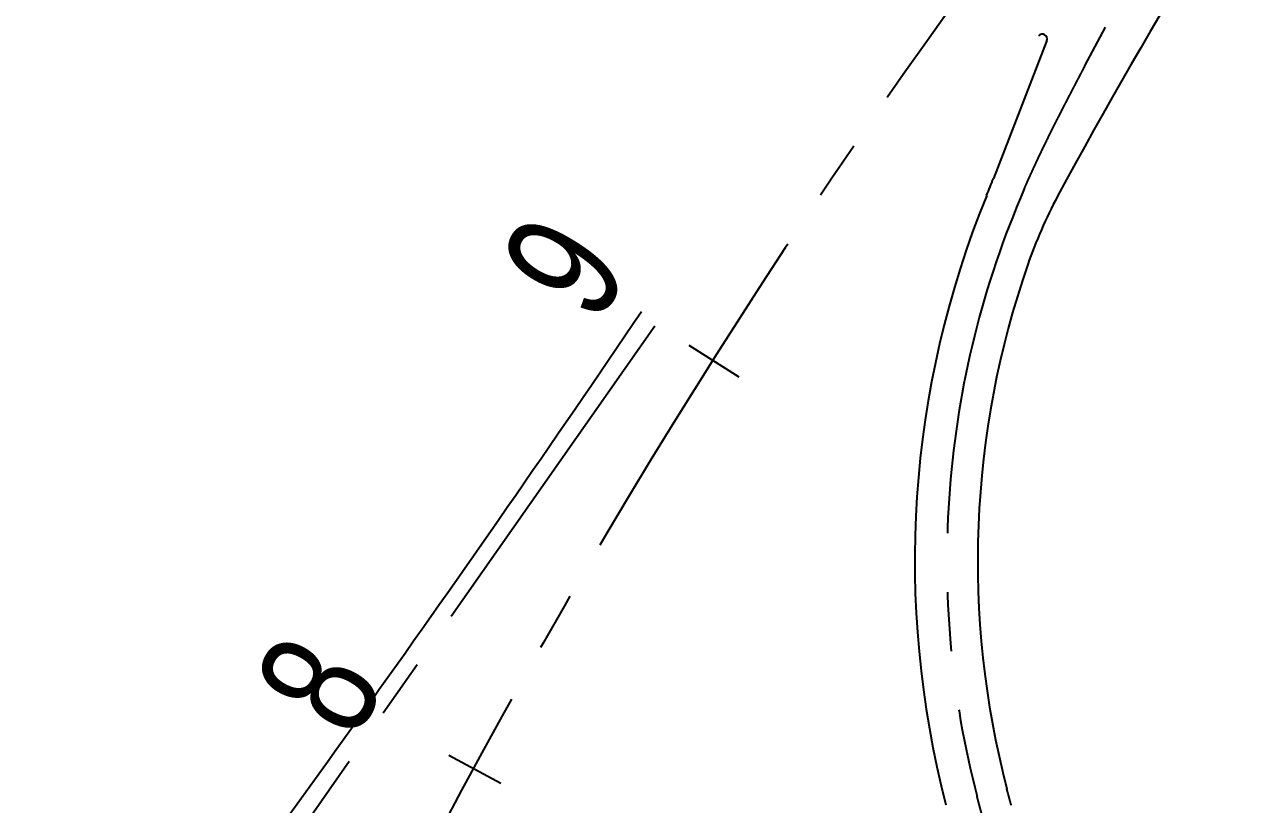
# Model space of a CAD drawing. Header units: millimetres. Extents: x 29316 to 52938, y 29851 to 35526.
# Drawn here: x 30795.2 to 31051.8, y 32625.9 to 32790.9 of the extents above; entities that cross this region are included whole.
import ezdxf
from ezdxf.enums import TextEntityAlignment as Align

# ---------------------------------------------------------------- set-up
doc = ezdxf.new("R2010")
doc.units = ezdxf.units.MM
doc.header["$MEASUREMENT"] = 0
doc.linetypes.add('CENTER2', pattern=[1.125, 0.75, -0.125, 0.125, -0.125])
doc.layers.get('0').update_dxf_attribs({"linetype": 'CONTINUOUS'})
for name, color, linetype in [('D-道路-车行道边线', 5, 'CONTINUOUS'), ('标注_桩号', 2, 'CONTINUOUS'), ('道路中线_D', 7, 'CONTINUOUS'), ('道路中线_E', 7, 'CONTINUOUS')]:
    doc.layers.add(name, color=color, linetype=linetype)
doc.styles.get("Standard").update_dxf_attribs({"font": 'rc9.shx', "width": 0.75, "height": 6, "bigfont": 'hztxt.shx'})

msp = doc.modelspace()

# ---------------------------------------------------------------- linework, layer by layer
at = {"color": 1, "linetype": 'CENTER2', "ltscale": 100}
msp.add_arc((32209.32, 31918.79), 1500, 86.4593, 174.46798, dxfattribs=at)
at = {"layer": 'D-道路-车行道边线'}
msp.add_line((31011.4, 32787.42), (31000.12, 32758.25), dxfattribs=at)
at = {"layer": 'D-道路-车行道边线', "flags": 128}
msp.add_lwpolyline([(31003.91, 32625.76, 0.000209), (31003.86, 32625.94, 0.00021), (31003.81, 32626.12, 0.000212), (31003.76, 32626.3, 0.000213), (31003.71, 32626.49, 0.000214), (31003.66, 32626.67, 0.000215), (31003.61, 32626.85, 0.000216), (31003.56, 32627.04, 0.000218), (31003.51, 32627.22, 0.000219), (31003.46, 32627.4, 0.00022), (31003.41, 32627.58, 0.000221), (31003.36, 32627.77, 0.000222), (31003.31, 32627.95, 0.000224), (31003.27, 32628.13, 0.000225), (31003.22, 32628.31, 0.000226), (31003.17, 32628.5, 0.000227), (31003.12, 32628.68, 0.000229), (31003.07, 32628.86, 0.00023), (31003.02, 32629.05, 0.000239), (31002.98, 32629.23, 0.000239)], format="xyb", dxfattribs=at)
at = {"layer": 'D-道路-车行道边线'}
for centre, radius, start, end in [((31887.59, 32286.08), 991.5, 137.03939, 151.80795), ((31010.47, 32787.78), 1, 338.8592, 142.2523), ((30813.58, 32830.39), 200, 337.7615, 338.8592), ((31187.81, 32677.37), 204.3, 157.7615, 194.5998), ((31101.85, 32707.25), 100, 151.8079, 160.835), ((31187.81, 32677.37), 191, 160.835, 194.5998), ((27741.19, 34879.75), 3842.12, 322.98671, 325.98039)]:
    msp.add_arc(centre, radius, start, end, dxfattribs=at)
at = {"layer": '标注_桩号'}
for p, q in [((30935.72, 32723), (30946.29, 32716.32)), ((30884.98, 32636.37), (30895.97, 32630.41))]:
    msp.add_line(p, q, dxfattribs=at)
at = {"layer": '道路中线_D', "color": 6, "linetype": 'CENTER2', "ltscale": 100}
msp.add_line((31019.49, 32782.05), (31023.81, 32790.27), dxfattribs=at)
at = {"layer": '道路中线_D', "color": 6, "linetype": 'CENTER2', "ltscale": 100, "flags": 128}
for points in [[(31006.65, 32756.04, 0.000203), (31006.72, 32756.19, 0.000202), (31006.78, 32756.34, 0.000201), (31006.85, 32756.49, 0.0002), (31006.91, 32756.63, 0.000199), (31006.98, 32756.78, 0.000198), (31007.04, 32756.93, 0.000197), (31007.11, 32757.08, 0.000195), (31007.17, 32757.22, 0.000194), (31007.24, 32757.37, 0.000193), (31007.3, 32757.52, 0.000192), (31007.37, 32757.67, 0.000191), (31007.43, 32757.81, 0.00019), (31007.5, 32757.96, 0.000189), (31007.56, 32758.11, 0.000188), (31007.63, 32758.26, 0.000186), (31007.7, 32758.4, 0.000185), (31007.76, 32758.55, 0.000184), (31007.83, 32758.7, 0.000183), (31007.9, 32758.84, 0.000182), (31007.96, 32758.99, 0.000181), (31008.03, 32759.14, 0.00018), (31008.09, 32759.28, 0.000178), (31008.16, 32759.43, 0.000177), (31008.23, 32759.58, 0.000176), (31008.3, 32759.72, 0.000175), (31008.36, 32759.87, 0.000174), (31008.43, 32760.02, 0.000173), (31008.5, 32760.16, 0.000172), (31008.56, 32760.31, 0.000171), (31008.63, 32760.46, 0.000169), (31008.7, 32760.6, 0.000168), (31008.77, 32760.75, 0.000167), (31008.83, 32760.89, 0.000166), (31008.9, 32761.04, 0.000165), (31008.97, 32761.19, 0.000164), (31009.04, 32761.33, 0.000163), (31009.11, 32761.48, 0.000161), (31009.17, 32761.62, 0.00016), (31009.24, 32761.77, 0.000159), (31009.31, 32761.92, 0.000158), (31009.38, 32762.06, 0.000157), (31009.45, 32762.21, 0.000156), (31009.52, 32762.35, 0.000155), (31009.59, 32762.5, 0.000154), (31009.65, 32762.65, 0.000152), (31009.72, 32762.79, 0.000151), (31009.79, 32762.94, 0.00015), (31009.86, 32763.08, 0.000149), (31009.93, 32763.23, 0.000148), (31010, 32763.37, 0.000147), (31010.07, 32763.52, 0.000146), (31010.14, 32763.66, 0.000144), (31010.21, 32763.81, 0.000143), (31010.28, 32763.96, 0.000142), (31010.35, 32764.1, 0.000141), (31010.42, 32764.25, 0.00014), (31010.49, 32764.39, 0.000139), (31010.56, 32764.54, 0.000138), (31010.63, 32764.68, 0.000137), (31010.7, 32764.83, 0.000135), (31010.77, 32764.97, 0.000134), (31010.84, 32765.12, 0.000133), (31010.91, 32765.26, 0.000132), (31010.98, 32765.41, 0.000131), (31011.05, 32765.55, 0.00013), (31011.12, 32765.7, 0.000129), (31011.19, 32765.84, 0.000127), (31011.26, 32765.99, 0.000126), (31011.33, 32766.13, 0.000125), (31011.4, 32766.28, 0.000124), (31011.47, 32766.42, 0.000123), (31011.55, 32766.56, 0.000122), (31011.62, 32766.71, 0.000121), (31011.69, 32766.85, 0.00012), (31011.76, 32767, 0.000118), (31011.83, 32767.14, 0.000117), (31011.9, 32767.29, 0.000116), (31011.97, 32767.43, 0.000115), (31012.04, 32767.58, 0.000114), (31012.12, 32767.72, 0.000113), (31012.19, 32767.86, 0.000112), (31012.26, 32768.01, 0.00011), (31012.33, 32768.15, 0.000109), (31012.4, 32768.3, 0.000108), (31012.47, 32768.44, 0.000107), (31012.55, 32768.59, 0.000106), (31012.62, 32768.73, 0.000105), (31012.69, 32768.87, 0.000104), (31012.76, 32769.02, 0.000103), (31012.84, 32769.16, 0.000101), (31012.91, 32769.31, 0.0001), (31012.98, 32769.45, 0.000099), (31013.05, 32769.59, 0.000098), (31013.12, 32769.74, 0.000097), (31013.2, 32769.88, 0.000096), (31013.27, 32770.03, 0.000095), (31013.34, 32770.17, 0.000093), (31013.42, 32770.31, 0.000092), (31013.49, 32770.46, 0.000091), (31013.56, 32770.6, 0.00009), (31013.63, 32770.75, 0.000089), (31013.71, 32770.89, 0.000088), (31013.78, 32771.03, 0.000087), (31013.85, 32771.18, 0.000086), (31013.93, 32771.32, 0.000084), (31014, 32771.46, 0.000083), (31014.07, 32771.61, 0.000082), (31014.14, 32771.75, 0.000081), (31014.22, 32771.89, 0.00008), (31014.29, 32772.04, 0.000079), (31014.36, 32772.18, 0.000078), (31014.44, 32772.33, 0.000076), (31014.51, 32772.47, 0.000075), (31014.58, 32772.61, 0.000074), (31014.66, 32772.76, 0.000073), (31014.73, 32772.9, 0.000072), (31014.8, 32773.04, 0.000071), (31014.88, 32773.19, 0.00007), (31014.95, 32773.33, 0.000069), (31015.03, 32773.47, 0.000067), (31015.1, 32773.62, 0.000066), (31015.17, 32773.76, 0.000065), (31015.25, 32773.9, 0.000064), (31015.32, 32774.05, 0.000063), (31015.39, 32774.19, 0.000062), (31015.47, 32774.33, 0.000061), (31015.54, 32774.47, 0.000059), (31015.62, 32774.62, 0.000058), (31015.69, 32774.76, 0.000057), (31015.76, 32774.9, 0.000056), (31015.84, 32775.05, 0.000055), (31015.91, 32775.19, 0.000054), (31015.99, 32775.33, 0.000053), (31016.06, 32775.48, 0.000052), (31016.14, 32775.62, 0.00005), (31016.21, 32775.76, 0.000049), (31016.28, 32775.91, 0.000048), (31016.36, 32776.05, 0.000047), (31016.43, 32776.19, 0.000046), (31016.51, 32776.33, 0.000045), (31016.58, 32776.48, 0.000044), (31016.66, 32776.62, 0.000042), (31016.73, 32776.76, 0.000041), (31016.8, 32776.91, 0.00004), (31016.88, 32777.05, 0.000039), (31016.95, 32777.19, 0.000038), (31017.03, 32777.34, 0.000037), (31017.1, 32777.48, 0.000036), (31017.18, 32777.62, 0.000035), (31017.25, 32777.76, 0.000033), (31017.33, 32777.91, 0.000032), (31017.4, 32778.05, 0.000031), (31017.48, 32778.19, 0.00003), (31017.55, 32778.34, 0.000029), (31017.62, 32778.48, 0.000028), (31017.7, 32778.62, 0.000027), (31017.77, 32778.76, 0.000025), (31017.85, 32778.91, 0.000024), (31017.92, 32779.05, 0.000023), (31018, 32779.19, 0.000022), (31018.07, 32779.33, 0.000021), (31018.15, 32779.48, 0.00002), (31018.22, 32779.62, 0.000019), (31018.3, 32779.76, 0.000018), (31018.37, 32779.91, 0.000016), (31018.45, 32780.05, 0.000015), (31018.52, 32780.19, 0.000014), (31018.6, 32780.33, 0.000013), (31018.67, 32780.48, 0.000012), (31018.75, 32780.62, 0.000011), (31018.82, 32780.76, 0.00001), (31018.9, 32780.91, 0.000008), (31018.97, 32781.05, 0.000007), (31019.05, 32781.19, 0.000006), (31019.12, 32781.33, 0.000005), (31019.19, 32781.48, 0.000004), (31019.27, 32781.62, 0.000003), (31019.34, 32781.76, 0.000002), (31019.42, 32781.9, 0.000001), (31019.49, 32782.05)], [(31007.55, 32594.16, 0.000001), (31007.48, 32594.34, 0.000002), (31007.42, 32594.53, 0.000003), (31007.35, 32594.71, 0.000005), (31007.29, 32594.9, 0.000006), (31007.22, 32595.08, 0.000008), (31007.15, 32595.26, 0.000009), (31007.09, 32595.45, 0.00001), (31007.02, 32595.63, 0.000012), (31006.96, 32595.82, 0.000013), (31006.89, 32596, 0.000014), (31006.82, 32596.18, 0.000016), (31006.76, 32596.37, 0.000017), (31006.69, 32596.55, 0.000019), (31006.63, 32596.74, 0.00002), (31006.56, 32596.92, 0.000021), (31006.5, 32597.1, 0.000023), (31006.43, 32597.29, 0.000024), (31006.36, 32597.47, 0.000025), (31006.3, 32597.65, 0.000027), (31006.23, 32597.84, 0.000028), (31006.17, 32598.02, 0.00003), (31006.1, 32598.21, 0.000031), (31006.04, 32598.39, 0.000032), (31005.97, 32598.57, 0.000034), (31005.91, 32598.76, 0.000035), (31005.84, 32598.94, 0.000036), (31005.77, 32599.13, 0.000038), (31005.71, 32599.31, 0.000039), (31005.64, 32599.5, 0.000041), (31005.58, 32599.68, 0.000042), (31005.51, 32599.86, 0.000043), (31005.45, 32600.05, 0.000045), (31005.38, 32600.23, 0.000046), (31005.32, 32600.42, 0.000047), (31005.25, 32600.6, 0.000049), (31005.19, 32600.78, 0.00005), (31005.12, 32600.97, 0.000052), (31005.06, 32601.15, 0.000053), (31004.99, 32601.34, 0.000054), (31004.93, 32601.52, 0.000056), (31004.86, 32601.7, 0.000057), (31004.8, 32601.89, 0.000058), (31004.73, 32602.07, 0.00006), (31004.67, 32602.26, 0.000061), (31004.6, 32602.44, 0.000063), (31004.54, 32602.63, 0.000064), (31004.47, 32602.81, 0.000065), (31004.41, 32602.99, 0.000067), (31004.34, 32603.18, 0.000068), (31004.28, 32603.36, 0.000069), (31004.21, 32603.55, 0.000071), (31004.15, 32603.73, 0.000072), (31004.08, 32603.92, 0.000073), (31004.02, 32604.1, 0.000075), (31003.95, 32604.29, 0.000076), (31003.89, 32604.47, 0.000078), (31003.83, 32604.65, 0.000079), (31003.76, 32604.84, 0.00008), (31003.7, 32605.02, 0.000082), (31003.63, 32605.21, 0.000083), (31003.57, 32605.39, 0.000084), (31003.51, 32605.58, 0.000086), (31003.44, 32605.76, 0.000087), (31003.38, 32605.95, 0.000089), (31003.31, 32606.13, 0.00009), (31003.25, 32606.32, 0.000091), (31003.19, 32606.5, 0.000093), (31003.12, 32606.68, 0.000094), (31003.06, 32606.87, 0.000095), (31003, 32607.05, 0.000097), (31002.93, 32607.24, 0.000098), (31002.87, 32607.42, 0.0001), (31002.81, 32607.61, 0.000101), (31002.74, 32607.79, 0.000102), (31002.68, 32607.98, 0.000104), (31002.62, 32608.16, 0.000105), (31002.56, 32608.35, 0.000106), (31002.49, 32608.53, 0.000108), (31002.43, 32608.72, 0.000109), (31002.37, 32608.9, 0.000111), (31002.3, 32609.09, 0.000112), (31002.24, 32609.27, 0.000113), (31002.18, 32609.46, 0.000115), (31002.12, 32609.64, 0.000116), (31002.06, 32609.83, 0.000117), (31001.99, 32610.01, 0.000119), (31001.93, 32610.2, 0.00012), (31001.87, 32610.38, 0.000122), (31001.81, 32610.57, 0.000123), (31001.75, 32610.76, 0.000124), (31001.68, 32610.94, 0.000126), (31001.62, 32611.13, 0.000127), (31001.56, 32611.31, 0.000128), (31001.5, 32611.5, 0.00013), (31001.44, 32611.68, 0.000131), (31001.38, 32611.87, 0.000133), (31001.32, 32612.05, 0.000134), (31001.25, 32612.24, 0.000135), (31001.19, 32612.42, 0.000137), (31001.13, 32612.61, 0.000138), (31001.07, 32612.8, 0.000139), (31001.01, 32612.98, 0.000141), (31000.95, 32613.17, 0.000142), (31000.89, 32613.35, 0.000144), (31000.83, 32613.54, 0.000145), (31000.77, 32613.72, 0.000146), (31000.71, 32613.91, 0.000148), (31000.65, 32614.1, 0.000149), (31000.59, 32614.28, 0.00015), (31000.53, 32614.47, 0.000152), (31000.47, 32614.65, 0.000153), (31000.41, 32614.84, 0.000155), (31000.35, 32615.03, 0.000156), (31000.29, 32615.21, 0.000157), (31000.23, 32615.4, 0.000159), (31000.17, 32615.59, 0.00016), (31000.11, 32615.77, 0.000161), (31000.06, 32615.96, 0.000163), (31000, 32616.14, 0.000164), (30999.94, 32616.33, 0.000166), (30999.88, 32616.52, 0.000167), (30999.82, 32616.7, 0.000168), (30999.76, 32616.89, 0.00017), (30999.71, 32617.08, 0.000171), (30999.65, 32617.26, 0.000172), (30999.59, 32617.45, 0.000174), (30999.53, 32617.64, 0.000175), (30999.47, 32617.82, 0.000177), (30999.42, 32618.01, 0.000178), (30999.36, 32618.2, 0.000179), (30999.3, 32618.38, 0.000181), (30999.25, 32618.57, 0.000182), (30999.19, 32618.76, 0.000183), (30999.13, 32618.94, 0.000185), (30999.08, 32619.13, 0.000186), (30999.02, 32619.32, 0.000188), (30998.96, 32619.5, 0.000189), (30998.91, 32619.69, 0.00019), (30998.85, 32619.88, 0.000192), (30998.79, 32620.07, 0.000193), (30998.74, 32620.25, 0.000194), (30998.68, 32620.44, 0.000196), (30998.63, 32620.63, 0.000197), (30998.57, 32620.81, 0.000199), (30998.52, 32621, 0.0002), (30998.46, 32621.19, 0.000201), (30998.41, 32621.38, 0.000203), (30998.35, 32621.56, 0.000204), (30998.3, 32621.75, 0.000205), (30998.24, 32621.94, 0.000207), (30998.19, 32622.13, 0.000208), (30998.13, 32622.32, 0.000209), (30998.08, 32622.5, 0.000211), (30998.03, 32622.69, 0.000212), (30997.97, 32622.88, 0.000214), (30997.92, 32623.07, 0.000215), (30997.87, 32623.25, 0.000216), (30997.81, 32623.44, 0.000218), (30997.76, 32623.63, 0.000219), (30997.71, 32623.82, 0.00022), (30997.65, 32624.01, 0.000222), (30997.6, 32624.19, 0.000223), (30997.55, 32624.38, 0.000225), (30997.5, 32624.57, 0.000226), (30997.45, 32624.76, 0.000227), (30997.39, 32624.95, 0.000229), (30997.34, 32625.14, 0.00023), (30997.29, 32625.32, 0.000231), (30997.24, 32625.51, 0.000233), (30997.19, 32625.7, 0.000234), (30997.14, 32625.89, 0.000236), (30997.09, 32626.08, 0.000237), (30997.04, 32626.27, 0.000238), (30996.99, 32626.46, 0.00024), (30996.94, 32626.64, 0.000241), (30996.89, 32626.83, 0.000242), (30996.84, 32627.02, 0.000244), (30996.79, 32627.21, 0.000245), (30996.74, 32627.4, 0.000247), (30996.69, 32627.59)]]:
    msp.add_lwpolyline(points, format="xyb", dxfattribs=at)
at = {"layer": '道路中线_D', "color": 6, "linetype": 'CENTER2', "ltscale": 100}
msp.add_arc((31187.81, 32677.37), 197.5, 156.5258, 194.5998, dxfattribs=at)
at = {"layer": '道路中线_E', "color": 6, "linetype": 'CENTER2', "ltscale": 100}
msp.add_line((30928.57, 32727.06), (30813.89, 32563.7), dxfattribs=at)

# ---------------------------------------------------------------- texts
at = {"layer": '标注_桩号', "width": 0.75}
for s, rotation, p in [('9', 57.7299, (30919.87, 32733.01)), ('8', 61.5497, (30868.49, 32645.3))]:
    msp.add_text(s, height=25, rotation=rotation, dxfattribs=at).set_placement(p, align=Align.CENTER)

doc.saveas('drawing.dxf')
